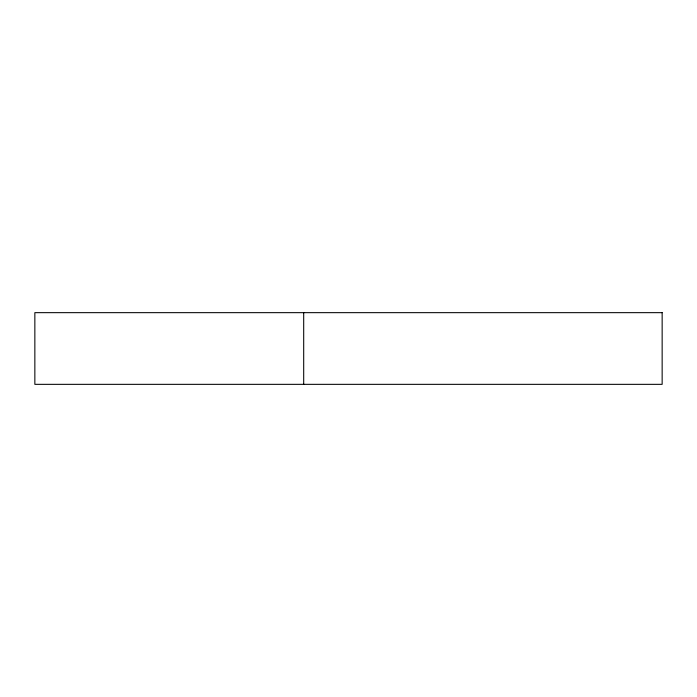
<?xml version="1.0" encoding="UTF-8"?>
<svg xmlns="http://www.w3.org/2000/svg" width="697" height="697" viewBox="0 0 697 697"><rect width="100%" height="100%" fill="white"/><g stroke="black" fill="none" stroke-linecap="round" stroke-linejoin="round"><path stroke-width="1.05" d="M303.692 312.657L303.692 384.343M662.15 312.657L34.85 312.657L34.85 384.343L662.15 384.343L662.15 312.657"/></g></svg>
